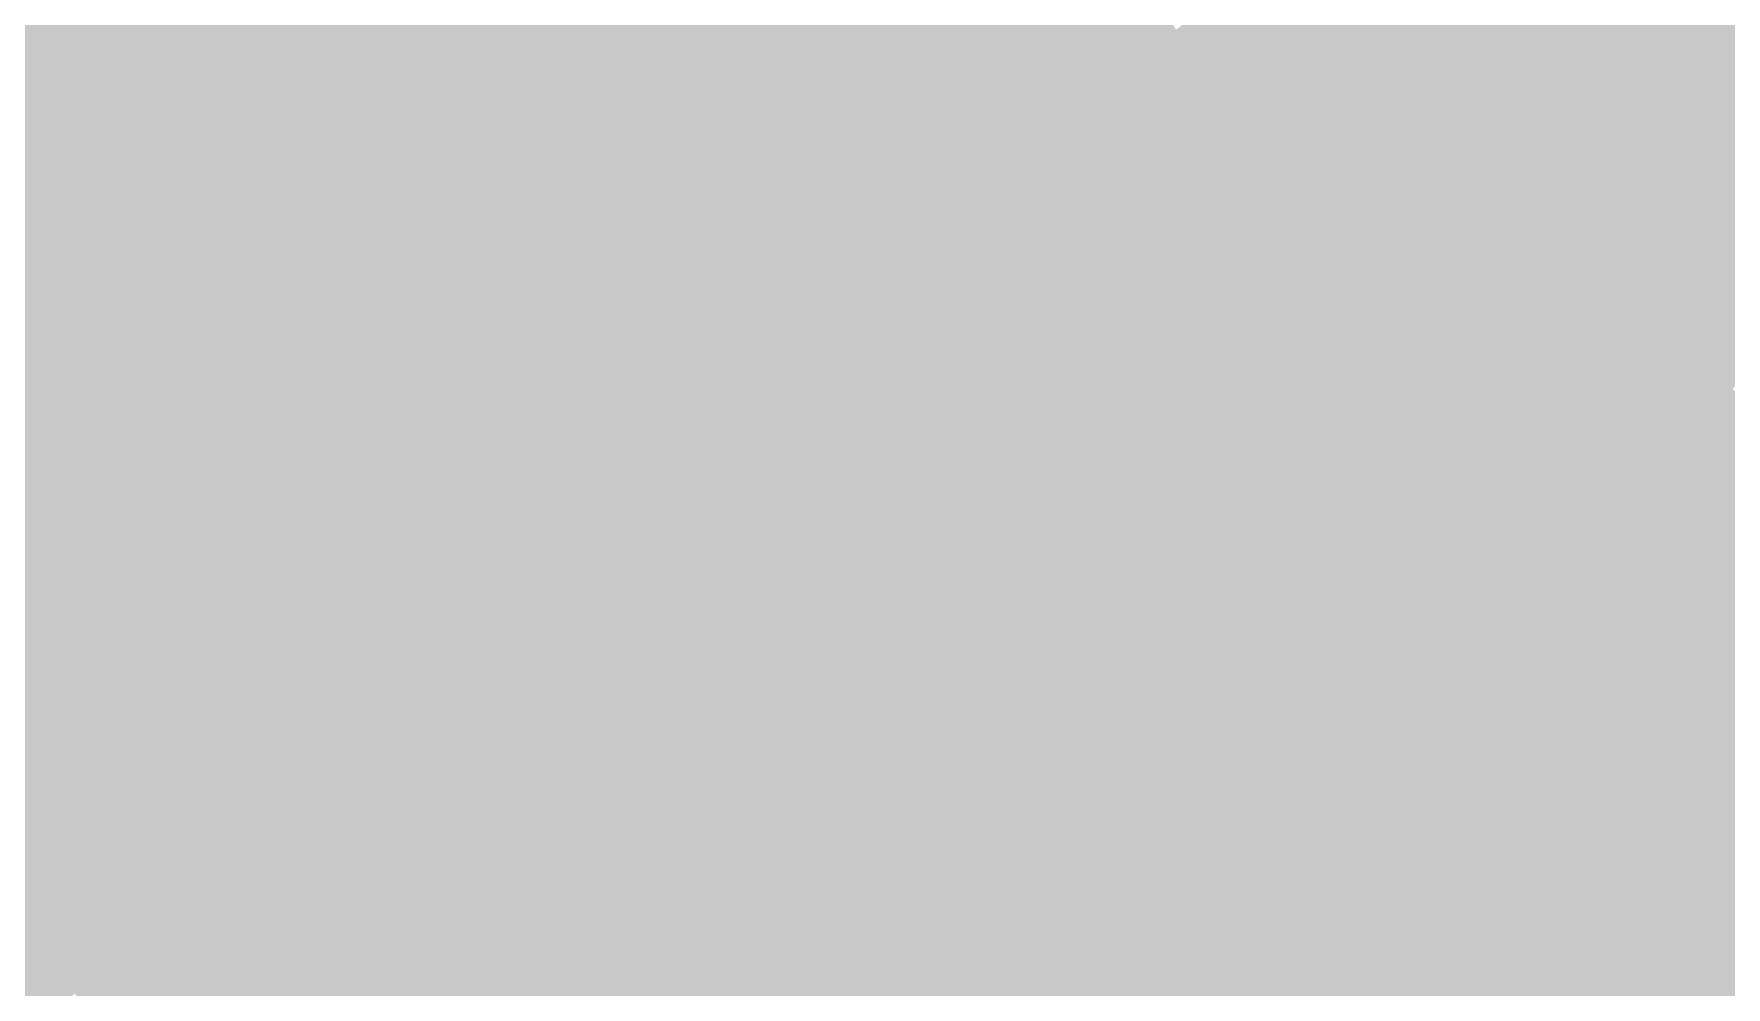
# Model space of a CAD drawing. Header units: inches. Extents: x -266 to 784, y -170 to 213.
# Drawn here: x -44.62 to -24.92, y -34.38 to -23.28 of the extents above; entities that cross this region are included whole.
import ezdxf

# ---------------------------------------------------------------- set-up
doc = ezdxf.new("R2010")
doc.units = ezdxf.units.IN
doc.header["$MEASUREMENT"] = 0

msp = doc.modelspace()

# ---------------------------------------------------------------- linework, layer by layer
at = {"color": 158, "true_color": 0x002c51}
msp.add_solid([(-43.214142, -23.09844), (-44.096063, -23.569837), (-43.767991, -22.030955), (-44.661215, -22.480566)], dxfattribs=at)
at = {"color": 168, "true_color": 0x00152f}
msp.add_solid([(-34.090254, -22.77838), (-34.921724, -23.33395), (-34.638996, -21.934902), (-35.48385, -22.4699)], dxfattribs=at)
at = {"color": 168, "true_color": 0x000b1e}
for points in [[(-29.168818, -22.763569), (-29.957164, -23.3788), (-29.718679, -22.040874), (-30.521886, -22.636574)], [(-28.601387, -23.472552), (-29.374397, -24.106945), (-29.168818, -22.763569), (-29.957164, -23.3788)]]:
    msp.add_solid(points, dxfattribs=at)
at = {"color": 158, "true_color": 0x002649}
msp.add_solid([(-40.894089, -23.166215), (-41.764176, -23.659113), (-41.450299, -22.155647), (-42.332221, -22.627043)], dxfattribs=at)
at = {"color": 158, "true_color": 0x002040}
msp.add_solid([(-38.597787, -23.134623), (-39.455516, -23.648726), (-39.153915, -22.180419), (-40.024002, -22.673317)], dxfattribs=at)
at = {"color": 168, "true_color": 0x001a37}
msp.add_solid([(-36.328703, -23.004898), (-37.173557, -23.539895), (-36.88233, -22.106418), (-37.740059, -22.620521)], dxfattribs=at)
at = {"color": 168, "true_color": 0x00122b}
msp.add_solid([(-32.703393, -23.032328), (-33.520977, -23.608136), (-33.258784, -22.222809), (-34.090254, -22.77838)], dxfattribs=at)
at = {"color": 178, "true_color": 0x00091a}
for points in [[(-27.828376, -22.838158), (-28.601387, -23.472552), (-28.380471, -22.148337), (-29.168818, -22.763569)], [(-27.259518, -23.514222), (-28.016727, -24.167395), (-27.828376, -22.838158), (-28.601387, -23.472552)]]:
    msp.add_solid(points, dxfattribs=at)
at = {"color": 178, "true_color": 0x000715}
for points in [[(-26.50231, -22.86105), (-27.259518, -23.514222), (-27.055366, -22.203765), (-27.828376, -22.838158)], [(-25.933289, -23.504563), (-26.674241, -24.176122), (-26.50231, -22.86105), (-27.259518, -23.514222)]]:
    msp.add_solid(points, dxfattribs=at)
at = {"color": 178, "true_color": 0x000511}
for points in [[(-25.192338, -22.833004), (-25.933289, -23.504563), (-25.745101, -22.207877), (-26.50231, -22.86105)], [(-24.624401, -23.444379), (-25.348648, -24.133919), (-25.192338, -22.833004), (-25.933289, -23.504563)]]:
    msp.add_solid(points, dxfattribs=at)
at = {"color": 178, "true_color": 0x00040d}
msp.add_solid([(-23.900154, -22.754838), (-24.624401, -23.444379), (-24.451387, -22.161446), (-25.192338, -22.833004)], dxfattribs=at)
at = {"color": 168, "true_color": 0x000f26}
for points in [[(-31.325094, -23.232273), (-32.128301, -23.827972), (-31.885808, -22.456519), (-32.703393, -23.032328)], [(-30.745511, -23.994032), (-31.533857, -24.609264), (-31.325094, -23.232273), (-32.128301, -23.827972)]]:
    msp.add_solid(points, dxfattribs=at)
at = {"color": 158, "true_color": 0x002e55}
msp.add_solid([(-44.096063, -23.569837), (-44.977984, -24.041234), (-44.661215, -22.480566), (-45.554439, -22.930178)], dxfattribs=at)
at = {"color": 158, "true_color": 0x00284d}
msp.add_solid([(-41.764176, -23.659113), (-42.634263, -24.152011), (-42.332221, -22.627043), (-43.214142, -23.09844)], dxfattribs=at)
at = {"color": 168, "true_color": 0x001c3c}
msp.add_solid([(-37.173557, -23.539895), (-38.01841, -24.074893), (-37.740059, -22.620521), (-38.597787, -23.134623)], dxfattribs=at)
at = {"color": 168, "true_color": 0x001733}
msp.add_solid([(-34.921724, -23.33395), (-35.753193, -23.88952), (-35.48385, -22.4699), (-36.328703, -23.004898)], dxfattribs=at)
at = {"color": 168, "true_color": 0x000d22}
msp.add_solid([(-29.957164, -23.3788), (-30.745511, -23.994032), (-30.521886, -22.636574), (-31.325094, -23.232273)], dxfattribs=at)
at = {"color": 158, "true_color": 0x002244}
msp.add_solid([(-39.455516, -23.648726), (-40.313245, -24.162829), (-40.024002, -22.673317), (-40.894089, -23.166215)], dxfattribs=at)
at = {"color": 168, "true_color": 0x00142f}
msp.add_solid([(-33.520977, -23.608136), (-34.338562, -24.183944), (-34.090254, -22.77838), (-34.921724, -23.33395)], dxfattribs=at)
at = {"color": 168, "true_color": 0x001937}
msp.add_solid([(-35.753193, -23.88952), (-36.584663, -24.44509), (-36.328703, -23.004898), (-37.173557, -23.539895)], dxfattribs=at)
at = {"color": 168, "true_color": 0x00112b}
msp.add_solid([(-32.128301, -23.827972), (-32.931509, -24.423671), (-32.703393, -23.032328), (-33.520977, -23.608136)], dxfattribs=at)
at = {"color": 158, "true_color": 0x002a51}
msp.add_solid([(-42.634263, -24.152011), (-43.50435, -24.64491), (-43.214142, -23.09844), (-44.096063, -23.569837)], dxfattribs=at)
at = {"color": 158, "true_color": 0x002449}
msp.add_solid([(-40.313245, -24.162829), (-41.170973, -24.676932), (-40.894089, -23.166215), (-41.764176, -23.659113)], dxfattribs=at)
at = {"color": 158, "true_color": 0x001e40}
msp.add_solid([(-38.01841, -24.074893), (-38.863264, -24.609891), (-38.597787, -23.134623), (-39.455516, -23.648726)], dxfattribs=at)
at = {"color": 168, "true_color": 0x001633}
msp.add_solid([(-34.338562, -24.183944), (-35.156147, -24.759752), (-34.921724, -23.33395), (-35.753193, -23.88952)], dxfattribs=at)
at = {"color": 168, "true_color": 0x000c22}
msp.add_solid([(-29.374397, -24.106945), (-30.147408, -24.741338), (-29.957164, -23.3788), (-30.745511, -23.994032)], dxfattribs=at)
at = {"color": 178, "true_color": 0x000411}
msp.add_solid([(-24.041631, -24.041631), (-24.748737, -24.748737), (-24.624401, -23.444379), (-25.348648, -24.133919)], dxfattribs=at)
at = {"color": 158, "true_color": 0x002c55}
msp.add_solid([(-43.50435, -24.64491), (-44.374437, -25.137808), (-44.096063, -23.569837), (-44.977984, -24.041234)], dxfattribs=at)
at = {"color": 168, "true_color": 0x001b3c}
msp.add_solid([(-36.584663, -24.44509), (-37.416133, -25.00066), (-37.173557, -23.539895), (-38.01841, -24.074893)], dxfattribs=at)
at = {"color": 168, "true_color": 0x00132f}
msp.add_solid([(-32.931509, -24.423671), (-33.734716, -25.019371), (-33.520977, -23.608136), (-34.338562, -24.183944)], dxfattribs=at)
at = {"color": 168, "true_color": 0x000a1e}
msp.add_solid([(-28.016727, -24.167395), (-28.773936, -24.820568), (-28.601387, -23.472552), (-29.374397, -24.106945)], dxfattribs=at)
at = {"color": 178, "true_color": 0x00081a}
msp.add_solid([(-26.674241, -24.176122), (-27.415192, -24.847681), (-27.259518, -23.514222), (-28.016727, -24.167395)], dxfattribs=at)
at = {"color": 178, "true_color": 0x000615}
for points in [[(-25.348648, -24.133919), (-26.072895, -24.82346), (-25.933289, -23.504563), (-26.674241, -24.176122)], [(-24.748737, -24.748737), (-25.455844, -25.455844), (-25.348648, -24.133919), (-26.072895, -24.82346)]]:
    msp.add_solid(points, dxfattribs=at)
at = {"color": 158, "true_color": 0x00264d}
msp.add_solid([(-41.170973, -24.676932), (-42.028702, -25.191034), (-41.764176, -23.659113), (-42.634263, -24.152011)], dxfattribs=at)
at = {"color": 158, "true_color": 0x002044}
msp.add_solid([(-38.863264, -24.609891), (-39.708118, -25.144888), (-39.455516, -23.648726), (-40.313245, -24.162829)], dxfattribs=at)
at = {"color": 168, "true_color": 0x00102b}
msp.add_solid([(-31.533857, -24.609264), (-32.322204, -25.224495), (-32.128301, -23.827972), (-32.931509, -24.423671)], dxfattribs=at)
at = {"color": 168, "true_color": 0x001837}
msp.add_solid([(-35.156147, -24.759752), (-35.973732, -25.33556), (-35.753193, -23.88952), (-36.584663, -24.44509)], dxfattribs=at)
at = {"color": 168, "true_color": 0x000e26}
msp.add_solid([(-30.147408, -24.741338), (-30.920418, -25.375731), (-30.745511, -23.994032), (-31.533857, -24.609264)], dxfattribs=at)
at = {"color": 158, "true_color": 0x002f5a}
msp.add_solid([(-44.374437, -25.137808), (-45.244524, -25.630706), (-44.977984, -24.041234), (-45.859906, -24.51263)], dxfattribs=at)
at = {"color": 158, "true_color": 0x002851}
msp.add_solid([(-42.028702, -25.191034), (-42.886431, -25.705137), (-42.634263, -24.152011), (-43.50435, -24.64491)], dxfattribs=at)
at = {"color": 158, "true_color": 0x002249}
msp.add_solid([(-39.708118, -25.144888), (-40.552971, -25.679886), (-40.313245, -24.162829), (-41.170973, -24.676932)], dxfattribs=at)
at = {"color": 158, "true_color": 0x001d40}
msp.add_solid([(-37.416133, -25.00066), (-38.247602, -25.556231), (-38.01841, -24.074893), (-38.863264, -24.609891)], dxfattribs=at)
at = {"color": 168, "true_color": 0x001533}
msp.add_solid([(-33.734716, -25.019371), (-34.537924, -25.61507), (-34.338562, -24.183944), (-35.156147, -24.759752)], dxfattribs=at)
at = {"color": 168, "true_color": 0x000b22}
for points in [[(-28.773936, -24.820568), (-29.531145, -25.473741), (-29.374397, -24.106945), (-30.147408, -24.741338)], [(-28.156143, -25.51924), (-28.897094, -26.190799), (-28.773936, -24.820568), (-29.531145, -25.473741)]]:
    msp.add_solid(points, dxfattribs=at)
at = {"color": 178, "true_color": 0x00091e}
for points in [[(-27.415192, -24.847681), (-28.156143, -25.51924), (-28.016727, -24.167395), (-28.773936, -24.820568)], [(-26.797142, -25.513), (-27.521389, -26.202541), (-27.415192, -24.847681), (-28.156143, -25.51924)]]:
    msp.add_solid(points, dxfattribs=at)
at = {"color": 178, "true_color": 0x00071a}
for points in [[(-26.072895, -24.82346), (-26.797142, -25.513), (-26.674241, -24.176122), (-27.415192, -24.847681)], [(-25.455844, -25.455844), (-26.162951, -26.162951), (-26.072895, -24.82346), (-26.797142, -25.513)]]:
    msp.add_solid(points, dxfattribs=at)
at = {"color": 168, "true_color": 0x00122f}
msp.add_solid([(-32.322204, -25.224495), (-33.11055, -25.839727), (-32.931509, -24.423671), (-33.734716, -25.019371)], dxfattribs=at)
at = {"color": 158, "true_color": 0x001f44}
msp.add_solid([(-38.247602, -25.556231), (-39.079072, -26.111801), (-38.863264, -24.609891), (-39.708118, -25.144888)], dxfattribs=at)
at = {"color": 168, "true_color": 0x00193c}
msp.add_solid([(-35.973732, -25.33556), (-36.791317, -25.911369), (-36.584663, -24.44509), (-37.416133, -25.00066)], dxfattribs=at)
at = {"color": 168, "true_color": 0x000f2b}
msp.add_solid([(-30.920418, -25.375731), (-31.693429, -26.010125), (-31.533857, -24.609264), (-32.322204, -25.224495)], dxfattribs=at)
at = {"color": 158, "true_color": 0x002a55}
msp.add_solid([(-42.886431, -25.705137), (-43.744159, -26.21924), (-43.50435, -24.64491), (-44.374437, -25.137808)], dxfattribs=at)
at = {"color": 158, "true_color": 0x00244d}
msp.add_solid([(-40.552971, -25.679886), (-41.397825, -26.214883), (-41.170973, -24.676932), (-42.028702, -25.191034)], dxfattribs=at)
at = {"color": 168, "true_color": 0x001637}
msp.add_solid([(-34.537924, -25.61507), (-35.341131, -26.210769), (-35.156147, -24.759752), (-35.973732, -25.33556)], dxfattribs=at)
at = {"color": 168, "true_color": 0x000d26}
msp.add_solid([(-29.531145, -25.473741), (-30.288354, -26.126914), (-30.147408, -24.741338), (-30.920418, -25.375731)], dxfattribs=at)
at = {"color": 178, "true_color": 0x000515}
msp.add_solid([(-24.133919, -25.348648), (-24.82346, -26.072895), (-24.748737, -24.748737), (-25.455844, -25.455844)], dxfattribs=at)
at = {"color": 168, "true_color": 0x001b40}
msp.add_solid([(-36.791317, -25.911369), (-37.608901, -26.487177), (-37.416133, -25.00066), (-38.247602, -25.556231)], dxfattribs=at)
at = {"color": 168, "true_color": 0x001333}
msp.add_solid([(-33.11055, -25.839727), (-33.898896, -26.454958), (-33.734716, -25.019371), (-34.537924, -25.61507)], dxfattribs=at)
at = {"color": 158, "true_color": 0x002c5a}
msp.add_solid([(-43.744159, -26.21924), (-44.601888, -26.733343), (-44.374437, -25.137808), (-45.244524, -25.630706)], dxfattribs=at)
at = {"color": 158, "true_color": 0x002651}
msp.add_solid([(-41.397825, -26.214883), (-42.242678, -26.749881), (-42.028702, -25.191034), (-42.886431, -25.705137)], dxfattribs=at)
at = {"color": 158, "true_color": 0x002149}
msp.add_solid([(-39.079072, -26.111801), (-39.910541, -26.667371), (-39.708118, -25.144888), (-40.552971, -25.679886)], dxfattribs=at)
at = {"color": 168, "true_color": 0x00183c}
msp.add_solid([(-35.341131, -26.210769), (-36.144339, -26.806469), (-35.973732, -25.33556), (-36.791317, -25.911369)], dxfattribs=at)
at = {"color": 168, "true_color": 0x00112f}
msp.add_solid([(-31.693429, -26.010125), (-32.466439, -26.644518), (-32.322204, -25.224495), (-33.11055, -25.839727)], dxfattribs=at)
at = {"color": 168, "true_color": 0x000e2b}
msp.add_solid([(-30.288354, -26.126914), (-31.045563, -26.780087), (-30.920418, -25.375731), (-31.693429, -26.010125)], dxfattribs=at)
at = {"color": 158, "true_color": 0x001d44}
msp.add_solid([(-37.608901, -26.487177), (-38.426486, -27.062985), (-38.247602, -25.556231), (-39.079072, -26.111801)], dxfattribs=at)
at = {"color": 168, "true_color": 0x000c26}
msp.add_solid([(-28.897094, -26.190799), (-29.638045, -26.862358), (-29.531145, -25.473741), (-30.288354, -26.126914)], dxfattribs=at)
at = {"color": 168, "true_color": 0x000a22}
msp.add_solid([(-27.521389, -26.202541), (-28.245636, -26.892081), (-28.156143, -25.51924), (-28.897094, -26.190799)], dxfattribs=at)
at = {"color": 178, "true_color": 0x00081e}
msp.add_solid([(-26.162951, -26.162951), (-26.870058, -26.870058), (-26.797142, -25.513), (-27.521389, -26.202541)], dxfattribs=at)
at = {"color": 178, "true_color": 0x00061a}
for points in [[(-24.82346, -26.072895), (-25.513, -26.797142), (-25.455844, -25.455844), (-26.162951, -26.162951)], [(-24.176122, -26.674241), (-24.847681, -27.415192), (-24.82346, -26.072895), (-25.513, -26.797142)]]:
    msp.add_solid(points, dxfattribs=at)
at = {"color": 158, "true_color": 0x002f5e}
msp.add_solid([(-44.601888, -26.733343), (-45.459616, -27.247445), (-45.244524, -25.630706), (-46.114611, -26.123604)], dxfattribs=at)
at = {"color": 158, "true_color": 0x002855}
msp.add_solid([(-42.242678, -26.749881), (-43.087532, -27.284879), (-42.886431, -25.705137), (-43.744159, -26.21924)], dxfattribs=at)
at = {"color": 158, "true_color": 0x00234d}
msp.add_solid([(-39.910541, -26.667371), (-40.742011, -27.222941), (-40.552971, -25.679886), (-41.397825, -26.214883)], dxfattribs=at)
at = {"color": 168, "true_color": 0x001537}
msp.add_solid([(-33.898896, -26.454958), (-34.687243, -27.07019), (-34.537924, -25.61507), (-35.341131, -26.210769)], dxfattribs=at)
at = {"color": 168, "true_color": 0x001a40}
msp.add_solid([(-36.144339, -26.806469), (-36.947546, -27.402168), (-36.791317, -25.911369), (-37.608901, -26.487177)], dxfattribs=at)
at = {"color": 168, "true_color": 0x001233}
msp.add_solid([(-32.466439, -26.644518), (-33.239449, -27.278911), (-33.11055, -25.839727), (-33.898896, -26.454958)], dxfattribs=at)
at = {"color": 158, "true_color": 0x001f49}
msp.add_solid([(-38.426486, -27.062985), (-39.244071, -27.638793), (-39.079072, -26.111801), (-39.910541, -26.667371)], dxfattribs=at)
at = {"color": 168, "true_color": 0x00102f}
msp.add_solid([(-31.045563, -26.780087), (-31.802772, -27.433259), (-31.693429, -26.010125), (-32.466439, -26.644518)], dxfattribs=at)
at = {"color": 168, "true_color": 0x000d2b}
msp.add_solid([(-29.638045, -26.862358), (-30.378996, -27.533917), (-30.288354, -26.126914), (-31.045563, -26.780087)], dxfattribs=at)
at = {"color": 168, "true_color": 0x000b26}
msp.add_solid([(-28.245636, -26.892081), (-28.969883, -27.581622), (-28.897094, -26.190799), (-29.638045, -26.862358)], dxfattribs=at)
at = {"color": 178, "true_color": 0x000922}
msp.add_solid([(-26.870058, -26.870058), (-27.577164, -27.577164), (-27.521389, -26.202541), (-28.245636, -26.892081)], dxfattribs=at)
at = {"color": 178, "true_color": 0x00071e}
msp.add_solid([(-25.513, -26.797142), (-26.202541, -27.521389), (-26.162951, -26.162951), (-26.870058, -26.870058)], dxfattribs=at)
at = {"color": 158, "true_color": 0x002a5a}
msp.add_solid([(-43.087532, -27.284879), (-43.932385, -27.819876), (-43.744159, -26.21924), (-44.601888, -26.733343)], dxfattribs=at)
at = {"color": 158, "true_color": 0x002451}
msp.add_solid([(-40.742011, -27.222941), (-41.573481, -27.778512), (-41.397825, -26.214883), (-42.242678, -26.749881)], dxfattribs=at)
at = {"color": 168, "true_color": 0x00173c}
msp.add_solid([(-34.687243, -27.07019), (-35.475589, -27.685422), (-35.341131, -26.210769), (-36.144339, -26.806469)], dxfattribs=at)
at = {"color": 168, "true_color": 0x001b44}
msp.add_solid([(-36.947546, -27.402168), (-37.750754, -27.997867), (-37.608901, -26.487177), (-38.426486, -27.062985)], dxfattribs=at)
at = {"color": 168, "true_color": 0x001437}
msp.add_solid([(-33.239449, -27.278911), (-34.01246, -27.913304), (-33.898896, -26.454958), (-34.687243, -27.07019)], dxfattribs=at)
at = {"color": 158, "true_color": 0x002c5e}
msp.add_solid([(-43.932385, -27.819876), (-44.777239, -28.354874), (-44.601888, -26.733343), (-45.459616, -27.247445)], dxfattribs=at)
at = {"color": 158, "true_color": 0x002655}
msp.add_solid([(-41.573481, -27.778512), (-42.40495, -28.334082), (-42.242678, -26.749881), (-43.087532, -27.284879)], dxfattribs=at)
at = {"color": 158, "true_color": 0x00214d}
msp.add_solid([(-39.244071, -27.638793), (-40.061656, -28.214601), (-39.910541, -26.667371), (-40.742011, -27.222941)], dxfattribs=at)
at = {"color": 168, "true_color": 0x001133}
msp.add_solid([(-31.802772, -27.433259), (-32.55998, -28.086432), (-32.466439, -26.644518), (-33.239449, -27.278911)], dxfattribs=at)
at = {"color": 168, "true_color": 0x000e2f}
msp.add_solid([(-30.378996, -27.533917), (-31.119947, -28.205476), (-31.045563, -26.780087), (-31.802772, -27.433259)], dxfattribs=at)
at = {"color": 168, "true_color": 0x001840}
msp.add_solid([(-35.475589, -27.685422), (-36.263936, -28.300653), (-36.144339, -26.806469), (-36.947546, -27.402168)], dxfattribs=at)
at = {"color": 168, "true_color": 0x000c2b}
msp.add_solid([(-28.969883, -27.581622), (-29.69413, -28.271162), (-29.638045, -26.862358), (-30.378996, -27.533917)], dxfattribs=at)
at = {"color": 168, "true_color": 0x000a26}
msp.add_solid([(-27.577164, -27.577164), (-28.284271, -28.284271), (-28.245636, -26.892081), (-28.969883, -27.581622)], dxfattribs=at)
at = {"color": 178, "true_color": 0x000822}
msp.add_solid([(-26.202541, -27.521389), (-26.892081, -28.245636), (-26.870058, -26.870058), (-27.577164, -27.577164)], dxfattribs=at)
at = {"color": 178, "true_color": 0x00061e}
for points in [[(-24.847681, -27.415192), (-25.51924, -28.156143), (-25.513, -26.797142), (-26.202541, -27.521389)], [(-24.167395, -28.016727), (-24.820568, -28.773936), (-24.847681, -27.415192), (-25.51924, -28.156143)]]:
    msp.add_solid(points, dxfattribs=at)
at = {"color": 158, "true_color": 0x001d49}
msp.add_solid([(-37.750754, -27.997867), (-38.553962, -28.593567), (-38.426486, -27.062985), (-39.244071, -27.638793)], dxfattribs=at)
at = {"color": 168, "true_color": 0x00153c}
msp.add_solid([(-34.01246, -27.913304), (-34.78547, -28.547698), (-34.687243, -27.07019), (-35.475589, -27.685422)], dxfattribs=at)
at = {"color": 158, "true_color": 0x00285a}
msp.add_solid([(-42.40495, -28.334082), (-43.23642, -28.889652), (-43.087532, -27.284879), (-43.932385, -27.819876)], dxfattribs=at)
at = {"color": 158, "true_color": 0x002351}
msp.add_solid([(-40.061656, -28.214601), (-40.879241, -28.79041), (-40.742011, -27.222941), (-41.573481, -27.778512)], dxfattribs=at)
at = {"color": 168, "true_color": 0x001237}
msp.add_solid([(-32.55998, -28.086432), (-33.317189, -28.739605), (-33.239449, -27.278911), (-34.01246, -27.913304)], dxfattribs=at)
at = {"color": 168, "true_color": 0x001a44}
msp.add_solid([(-36.263936, -28.300653), (-37.052282, -28.915885), (-36.947546, -27.402168), (-37.750754, -27.997867)], dxfattribs=at)
at = {"color": 168, "true_color": 0x001033}
msp.add_solid([(-31.119947, -28.205476), (-31.860898, -28.877035), (-31.802772, -27.433259), (-32.55998, -28.086432)], dxfattribs=at)
at = {"color": 168, "true_color": 0x000d2f}
msp.add_solid([(-29.69413, -28.271162), (-30.418377, -28.960703), (-30.378996, -27.533917), (-31.119947, -28.205476)], dxfattribs=at)
at = {"color": 168, "true_color": 0x000b2b}
msp.add_solid([(-28.284271, -28.284271), (-28.991378, -28.991378), (-28.969883, -27.581622), (-29.69413, -28.271162)], dxfattribs=at)
at = {"color": 178, "true_color": 0x000926}
msp.add_solid([(-26.892081, -28.245636), (-27.581622, -28.969883), (-27.577164, -27.577164), (-28.284271, -28.284271)], dxfattribs=at)
at = {"color": 178, "true_color": 0x000722}
for points in [[(-25.51924, -28.156143), (-26.190799, -28.897094), (-26.202541, -27.521389), (-26.892081, -28.245636)], [(-24.820568, -28.773936), (-25.473741, -29.531145), (-25.51924, -28.156143), (-26.190799, -28.897094)]]:
    msp.add_solid(points, dxfattribs=at)
at = {"color": 158, "true_color": 0x002455}
msp.add_solid([(-40.879241, -28.79041), (-41.696825, -29.366218), (-41.573481, -27.778512), (-42.40495, -28.334082)], dxfattribs=at)
at = {"color": 158, "true_color": 0x001f4d}
msp.add_solid([(-38.553962, -28.593567), (-39.357169, -29.189266), (-39.244071, -27.638793), (-40.061656, -28.214601)], dxfattribs=at)
at = {"color": 168, "true_color": 0x001740}
msp.add_solid([(-34.78547, -28.547698), (-35.558481, -29.182091), (-35.475589, -27.685422), (-36.263936, -28.300653)], dxfattribs=at)
at = {"color": 158, "true_color": 0x002a5e}
msp.add_solid([(-43.23642, -28.889652), (-44.067889, -29.445222), (-43.932385, -27.819876), (-44.777239, -28.354874)], dxfattribs=at)
at = {"color": 168, "true_color": 0x00143c}
msp.add_solid([(-33.317189, -28.739605), (-34.074398, -29.392778), (-34.01246, -27.913304), (-34.78547, -28.547698)], dxfattribs=at)
at = {"color": 168, "true_color": 0x001b49}
msp.add_solid([(-37.052282, -28.915885), (-37.840629, -29.531116), (-37.750754, -27.997867), (-38.553962, -28.593567)], dxfattribs=at)
at = {"color": 168, "true_color": 0x001137}
msp.add_solid([(-31.860898, -28.877035), (-32.60185, -29.548594), (-32.55998, -28.086432), (-33.317189, -28.739605)], dxfattribs=at)
at = {"color": 158, "true_color": 0x002c62}
msp.add_solid([(-44.067889, -29.445222), (-44.899359, -30.000793), (-44.777239, -28.354874), (-45.622093, -28.889871)], dxfattribs=at)
at = {"color": 158, "true_color": 0x00265a}
msp.add_solid([(-41.696825, -29.366218), (-42.51441, -29.942026), (-42.40495, -28.334082), (-43.23642, -28.889652)], dxfattribs=at)
at = {"color": 158, "true_color": 0x002151}
msp.add_solid([(-39.357169, -29.189266), (-40.160377, -29.784965), (-40.061656, -28.214601), (-40.879241, -28.79041)], dxfattribs=at)
at = {"color": 168, "true_color": 0x001844}
msp.add_solid([(-35.558481, -29.182091), (-36.331491, -29.816484), (-36.263936, -28.300653), (-37.052282, -28.915885)], dxfattribs=at)
at = {"color": 168, "true_color": 0x000f33}
msp.add_solid([(-30.418377, -28.960703), (-31.142625, -29.650243), (-31.119947, -28.205476), (-31.860898, -28.877035)], dxfattribs=at)
at = {"color": 168, "true_color": 0x000c2f}
msp.add_solid([(-28.991378, -28.991378), (-29.698485, -29.698485), (-29.69413, -28.271162), (-30.418377, -28.960703)], dxfattribs=at)
at = {"color": 168, "true_color": 0x000a2b}
msp.add_solid([(-27.581622, -28.969883), (-28.271162, -29.69413), (-28.284271, -28.284271), (-28.991378, -28.991378)], dxfattribs=at)
at = {"color": 178, "true_color": 0x000826}
msp.add_solid([(-26.190799, -28.897094), (-26.862358, -29.638045), (-26.892081, -28.245636), (-27.581622, -28.969883)], dxfattribs=at)
at = {"color": 168, "true_color": 0x001540}
msp.add_solid([(-34.074398, -29.392778), (-34.831607, -30.045951), (-34.78547, -28.547698), (-35.558481, -29.182091)], dxfattribs=at)
at = {"color": 158, "true_color": 0x001d4d}
msp.add_solid([(-37.840629, -29.531116), (-38.628975, -30.146348), (-38.553962, -28.593567), (-39.357169, -29.189266)], dxfattribs=at)
at = {"color": 168, "true_color": 0x00123c}
msp.add_solid([(-32.60185, -29.548594), (-33.342801, -30.220153), (-33.317189, -28.739605), (-34.074398, -29.392778)], dxfattribs=at)
at = {"color": 158, "true_color": 0x00285e}
msp.add_solid([(-42.51441, -29.942026), (-43.331995, -30.517834), (-43.23642, -28.889652), (-44.067889, -29.445222)], dxfattribs=at)
at = {"color": 158, "true_color": 0x002255}
msp.add_solid([(-40.160377, -29.784965), (-40.963584, -30.380665), (-40.879241, -28.79041), (-41.696825, -29.366218)], dxfattribs=at)
at = {"color": 168, "true_color": 0x001a49}
msp.add_solid([(-36.331491, -29.816484), (-37.104502, -30.450878), (-37.052282, -28.915885), (-37.840629, -29.531116)], dxfattribs=at)
at = {"color": 168, "true_color": 0x001037}
msp.add_solid([(-31.142625, -29.650243), (-31.866872, -30.339784), (-31.860898, -28.877035), (-32.60185, -29.548594)], dxfattribs=at)
at = {"color": 168, "true_color": 0x000d33}
msp.add_solid([(-29.698485, -29.698485), (-30.405592, -30.405592), (-30.418377, -28.960703), (-31.142625, -29.650243)], dxfattribs=at)
at = {"color": 178, "true_color": 0x000726}
msp.add_solid([(-25.473741, -29.531145), (-26.126914, -30.288354), (-26.190799, -28.897094), (-26.862358, -29.638045)], dxfattribs=at)
at = {"color": 178, "true_color": 0x000622}
msp.add_solid([(-24.106945, -29.374397), (-24.741338, -30.147408), (-24.820568, -28.773936), (-25.473741, -29.531145)], dxfattribs=at)
at = {"color": 168, "true_color": 0x000b2f}
msp.add_solid([(-28.271162, -29.69413), (-28.960703, -30.418377), (-28.991378, -28.991378), (-29.698485, -29.698485)], dxfattribs=at)
at = {"color": 178, "true_color": 0x00092b}
msp.add_solid([(-26.862358, -29.638045), (-27.533917, -30.378996), (-27.581622, -28.969883), (-28.271162, -29.69413)], dxfattribs=at)
at = {"color": 158, "true_color": 0x001f51}
msp.add_solid([(-38.628975, -30.146348), (-39.417321, -30.76158), (-39.357169, -29.189266), (-40.160377, -29.784965)], dxfattribs=at)
at = {"color": 168, "true_color": 0x001744}
msp.add_solid([(-34.831607, -30.045951), (-35.588816, -30.699124), (-35.558481, -29.182091), (-36.331491, -29.816484)], dxfattribs=at)
at = {"color": 158, "true_color": 0x002a62}
msp.add_solid([(-43.331995, -30.517834), (-44.14958, -31.093642), (-44.067889, -29.445222), (-44.899359, -30.000793)], dxfattribs=at)
at = {"color": 158, "true_color": 0x00245a}
msp.add_solid([(-40.963584, -30.380665), (-41.766792, -30.976364), (-41.696825, -29.366218), (-42.51441, -29.942026)], dxfattribs=at)
at = {"color": 168, "true_color": 0x001b4d}
msp.add_solid([(-37.104502, -30.450878), (-37.877512, -31.085271), (-37.840629, -29.531116), (-38.628975, -30.146348)], dxfattribs=at)
at = {"color": 168, "true_color": 0x001440}
msp.add_solid([(-33.342801, -30.220153), (-34.083752, -30.891712), (-34.074398, -29.392778), (-34.831607, -30.045951)], dxfattribs=at)
at = {"color": 168, "true_color": 0x00113c}
msp.add_solid([(-31.866872, -30.339784), (-32.591119, -31.029325), (-32.60185, -29.548594), (-33.342801, -30.220153)], dxfattribs=at)
at = {"color": 178, "true_color": 0x000626}
for points in [[(-24.741338, -30.147408), (-25.375731, -30.920418), (-25.473741, -29.531145), (-26.126914, -30.288354)], [(-23.994032, -30.745511), (-24.609264, -31.533857), (-24.741338, -30.147408), (-25.375731, -30.920418)]]:
    msp.add_solid(points, dxfattribs=at)
at = {"color": 168, "true_color": 0x000f37}
msp.add_solid([(-30.405592, -30.405592), (-31.112698, -31.112698), (-31.142625, -29.650243), (-31.866872, -30.339784)], dxfattribs=at)
at = {"color": 168, "true_color": 0x000c33}
msp.add_solid([(-28.960703, -30.418377), (-29.650243, -31.142625), (-29.698485, -29.698485), (-30.405592, -30.405592)], dxfattribs=at)
at = {"color": 168, "true_color": 0x000a2f}
msp.add_solid([(-27.533917, -30.378996), (-28.205476, -31.119947), (-28.271162, -29.69413), (-28.960703, -30.418377)], dxfattribs=at)
at = {"color": 178, "true_color": 0x00082b}
msp.add_solid([(-26.126914, -30.288354), (-26.780087, -31.045563), (-26.862358, -29.638045), (-27.533917, -30.378996)], dxfattribs=at)
at = {"color": 158, "true_color": 0x00265e}
msp.add_solid([(-41.766792, -30.976364), (-42.569999, -31.572063), (-42.51441, -29.942026), (-43.331995, -30.517834)], dxfattribs=at)
at = {"color": 158, "true_color": 0x002055}
msp.add_solid([(-39.417321, -30.76158), (-40.205668, -31.376811), (-40.160377, -29.784965), (-40.963584, -30.380665)], dxfattribs=at)
at = {"color": 168, "true_color": 0x001849}
msp.add_solid([(-35.588816, -30.699124), (-36.346025, -31.352296), (-36.331491, -29.816484), (-37.104502, -30.450878)], dxfattribs=at)
at = {"color": 158, "true_color": 0x002c66}
msp.add_solid([(-44.14958, -31.093642), (-44.967165, -31.669451), (-44.899359, -30.000793), (-45.730829, -30.556363)], dxfattribs=at)
at = {"color": 168, "true_color": 0x001544}
msp.add_solid([(-34.083752, -30.891712), (-34.824703, -31.563271), (-34.831607, -30.045951), (-35.588816, -30.699124)], dxfattribs=at)
at = {"color": 158, "true_color": 0x001d51}
msp.add_solid([(-37.877512, -31.085271), (-38.650523, -31.719664), (-38.628975, -30.146348), (-39.417321, -30.76158)], dxfattribs=at)
at = {"color": 168, "true_color": 0x001240}
msp.add_solid([(-32.591119, -31.029325), (-33.315366, -31.718865), (-33.342801, -30.220153), (-34.083752, -30.891712)], dxfattribs=at)
at = {"color": 168, "true_color": 0x00103c}
msp.add_solid([(-31.112698, -31.112698), (-31.819805, -31.819805), (-31.866872, -30.339784), (-32.591119, -31.029325)], dxfattribs=at)
at = {"color": 178, "true_color": 0x00072b}
msp.add_solid([(-25.375731, -30.920418), (-26.010125, -31.693429), (-26.126914, -30.288354), (-26.780087, -31.045563)], dxfattribs=at)
at = {"color": 158, "true_color": 0x002762}
msp.add_solid([(-42.569999, -31.572063), (-43.373207, -32.167762), (-43.331995, -30.517834), (-44.14958, -31.093642)], dxfattribs=at)
at = {"color": 158, "true_color": 0x00225a}
msp.add_solid([(-40.205668, -31.376811), (-40.994014, -31.992043), (-40.963584, -30.380665), (-41.766792, -30.976364)], dxfattribs=at)
at = {"color": 168, "true_color": 0x001a4d}
msp.add_solid([(-36.346025, -31.352296), (-37.103233, -32.005469), (-37.104502, -30.450878), (-37.877512, -31.085271)], dxfattribs=at)
at = {"color": 168, "true_color": 0x000d37}
msp.add_solid([(-29.650243, -31.142625), (-30.339784, -31.866872), (-30.405592, -30.405592), (-31.112698, -31.112698)], dxfattribs=at)
at = {"color": 168, "true_color": 0x000b33}
msp.add_solid([(-28.205476, -31.119947), (-28.877035, -31.860898), (-28.960703, -30.418377), (-29.650243, -31.142625)], dxfattribs=at)
at = {"color": 178, "true_color": 0x00092f}
msp.add_solid([(-26.780087, -31.045563), (-27.433259, -31.802772), (-27.533917, -30.378996), (-28.205476, -31.119947)], dxfattribs=at)
at = {"color": 168, "true_color": 0x001649}
msp.add_solid([(-34.824703, -31.563271), (-35.565654, -32.23483), (-35.588816, -30.699124), (-36.346025, -31.352296)], dxfattribs=at)
at = {"color": 158, "true_color": 0x001e55}
msp.add_solid([(-38.650523, -31.719664), (-39.423533, -32.354057), (-39.417321, -30.76158), (-40.205668, -31.376811)], dxfattribs=at)
at = {"color": 168, "true_color": 0x001344}
msp.add_solid([(-33.315366, -31.718865), (-34.039613, -32.408406), (-34.083752, -30.891712), (-34.824703, -31.563271)], dxfattribs=at)
at = {"color": 178, "true_color": 0x00062b}
msp.add_solid([(-24.609264, -31.533857), (-25.224495, -32.322204), (-25.375731, -30.920418), (-26.010125, -31.693429)], dxfattribs=at)
at = {"color": 158, "true_color": 0x002966}
msp.add_solid([(-43.373207, -32.167762), (-44.176414, -32.763462), (-44.14958, -31.093642), (-44.967165, -31.669451)], dxfattribs=at)
at = {"color": 158, "true_color": 0x00245e}
msp.add_solid([(-40.994014, -31.992043), (-41.782361, -32.607274), (-41.766792, -30.976364), (-42.569999, -31.572063)], dxfattribs=at)
at = {"color": 168, "true_color": 0x001b51}
msp.add_solid([(-37.103233, -32.005469), (-37.860442, -32.658642), (-37.877512, -31.085271), (-38.650523, -31.719664)], dxfattribs=at)
at = {"color": 168, "true_color": 0x001140}
msp.add_solid([(-31.819805, -31.819805), (-32.526912, -32.526912), (-32.591119, -31.029325), (-33.315366, -31.718865)], dxfattribs=at)
at = {"color": 168, "true_color": 0x000e3c}
msp.add_solid([(-30.339784, -31.866872), (-31.029325, -32.591119), (-31.112698, -31.112698), (-31.819805, -31.819805)], dxfattribs=at)
at = {"color": 168, "true_color": 0x000a33}
msp.add_solid([(-27.433259, -31.802772), (-28.086432, -32.55998), (-28.205476, -31.119947), (-28.877035, -31.860898)], dxfattribs=at)
at = {"color": 178, "true_color": 0x00082f}
msp.add_solid([(-26.010125, -31.693429), (-26.644518, -32.466439), (-26.780087, -31.045563), (-27.433259, -31.802772)], dxfattribs=at)
at = {"color": 168, "true_color": 0x000c37}
msp.add_solid([(-28.877035, -31.860898), (-29.548594, -32.60185), (-29.650243, -31.142625), (-30.339784, -31.866872)], dxfattribs=at)
at = {"color": 158, "true_color": 0x00205a}
msp.add_solid([(-39.423533, -32.354057), (-40.196544, -32.988451), (-40.205668, -31.376811), (-40.994014, -31.992043)], dxfattribs=at)
at = {"color": 168, "true_color": 0x00184d}
msp.add_solid([(-35.565654, -32.23483), (-36.306605, -32.906389), (-36.346025, -31.352296), (-37.103233, -32.005469)], dxfattribs=at)
at = {"color": 166, "true_color": 0x002b6b}
msp.add_solid([(-44.176414, -32.763462), (-44.979622, -33.359161), (-44.967165, -31.669451), (-45.78475, -32.245259)], dxfattribs=at)
at = {"color": 158, "true_color": 0x002562}
msp.add_solid([(-41.782361, -32.607274), (-42.570707, -33.222506), (-42.569999, -31.572063), (-43.373207, -32.167762)], dxfattribs=at)
at = {"color": 168, "true_color": 0x001c55}
msp.add_solid([(-37.860442, -32.658642), (-38.617651, -33.311815), (-38.650523, -31.719664), (-39.423533, -32.354057)], dxfattribs=at)
at = {"color": 168, "true_color": 0x001549}
msp.add_solid([(-34.039613, -32.408406), (-34.76386, -33.097946), (-34.824703, -31.563271), (-35.565654, -32.23483)], dxfattribs=at)
at = {"color": 168, "true_color": 0x001244}
msp.add_solid([(-32.526912, -32.526912), (-33.234019, -33.234019), (-33.315366, -31.718865), (-34.039613, -32.408406)], dxfattribs=at)
at = {"color": 178, "true_color": 0x00072f}
msp.add_solid([(-25.224495, -32.322204), (-25.839727, -33.11055), (-26.010125, -31.693429), (-26.644518, -32.466439)], dxfattribs=at)
at = {"color": 178, "true_color": 0x00052b}
msp.add_solid([(-23.827972, -32.128301), (-24.423671, -32.931509), (-24.609264, -31.533857), (-25.224495, -32.322204)], dxfattribs=at)
at = {"color": 168, "true_color": 0x000f40}
msp.add_solid([(-31.029325, -32.591119), (-31.718865, -33.315366), (-31.819805, -31.819805), (-32.526912, -32.526912)], dxfattribs=at)
at = {"color": 168, "true_color": 0x000d3c}
msp.add_solid([(-29.548594, -32.60185), (-30.220153, -33.342801), (-30.339784, -31.866872), (-31.029325, -32.591119)], dxfattribs=at)
at = {"color": 168, "true_color": 0x000b37}
msp.add_solid([(-28.086432, -32.55998), (-28.739605, -33.317189), (-28.877035, -31.860898), (-29.548594, -32.60185)], dxfattribs=at)
at = {"color": 178, "true_color": 0x000933}
msp.add_solid([(-26.644518, -32.466439), (-27.278911, -33.239449), (-27.433259, -31.802772), (-28.086432, -32.55998)], dxfattribs=at)
at = {"color": 158, "true_color": 0x00215e}
msp.add_solid([(-40.196544, -32.988451), (-40.969554, -33.622844), (-40.994014, -31.992043), (-41.782361, -32.607274)], dxfattribs=at)
at = {"color": 168, "true_color": 0x001951}
msp.add_solid([(-36.306605, -32.906389), (-37.047556, -33.577948), (-37.103233, -32.005469), (-37.860442, -32.658642)], dxfattribs=at)
at = {"color": 158, "true_color": 0x002766}
msp.add_solid([(-42.570707, -33.222506), (-43.359054, -33.837737), (-43.373207, -32.167762), (-44.176414, -32.763462)], dxfattribs=at)
at = {"color": 168, "true_color": 0x00164d}
msp.add_solid([(-34.76386, -33.097946), (-35.488107, -33.787487), (-35.565654, -32.23483), (-36.306605, -32.906389)], dxfattribs=at)
at = {"color": 158, "true_color": 0x001e5a}
msp.add_solid([(-38.617651, -33.311815), (-39.37486, -33.964988), (-39.423533, -32.354057), (-40.196544, -32.988451)], dxfattribs=at)
at = {"color": 168, "true_color": 0x001349}
msp.add_solid([(-33.234019, -33.234019), (-33.941126, -33.941125), (-34.039613, -32.408406), (-34.76386, -33.097946)], dxfattribs=at)
at = {"color": 178, "true_color": 0x000733}
msp.add_solid([(-25.839727, -33.11055), (-26.454958, -33.898896), (-26.644518, -32.466439), (-27.278911, -33.239449)], dxfattribs=at)
at = {"color": 178, "true_color": 0x00062f}
msp.add_solid([(-24.423671, -32.931509), (-25.019371, -33.734716), (-25.224495, -32.322204), (-25.839727, -33.11055)], dxfattribs=at)
at = {"color": 158, "true_color": 0x002362}
msp.add_solid([(-40.969554, -33.622844), (-41.742564, -34.257237), (-41.782361, -32.607274), (-42.570707, -33.222506)], dxfattribs=at)
at = {"color": 168, "true_color": 0x001a55}
msp.add_solid([(-37.047556, -33.577948), (-37.788507, -34.249507), (-37.860442, -32.658642), (-38.617651, -33.311815)], dxfattribs=at)
at = {"color": 168, "true_color": 0x001044}
msp.add_solid([(-31.718865, -33.315366), (-32.408406, -34.039613), (-32.526912, -32.526912), (-33.234019, -33.234019)], dxfattribs=at)
at = {"color": 168, "true_color": 0x000e40}
msp.add_solid([(-30.220153, -33.342801), (-30.891712, -34.083752), (-31.029325, -32.591119), (-31.718865, -33.315366)], dxfattribs=at)
at = {"color": 168, "true_color": 0x000b3c}
msp.add_solid([(-28.739605, -33.317189), (-29.392778, -34.074398), (-29.548594, -32.60185), (-30.220153, -33.342801)], dxfattribs=at)
at = {"color": 178, "true_color": 0x000937}
msp.add_solid([(-27.278911, -33.239449), (-27.913305, -34.01246), (-28.086432, -32.55998), (-28.739605, -33.317189)], dxfattribs=at)
at = {"color": 166, "true_color": 0x00286b}
msp.add_solid([(-43.359054, -33.837737), (-44.1474, -34.452969), (-44.176414, -32.763462), (-44.979622, -33.359161)], dxfattribs=at)
at = {"color": 158, "true_color": 0x001f5e}
msp.add_solid([(-39.37486, -33.964988), (-40.132069, -34.618161), (-40.196544, -32.988451), (-40.969554, -33.622844)], dxfattribs=at)
at = {"color": 168, "true_color": 0x001751}
msp.add_solid([(-35.488107, -33.787487), (-36.212354, -34.477027), (-36.306605, -32.906389), (-37.047556, -33.577948)], dxfattribs=at)
at = {"color": 168, "true_color": 0x00144d}
msp.add_solid([(-33.941126, -33.941125), (-34.648232, -34.648232), (-34.76386, -33.097946), (-35.488107, -33.787487)], dxfattribs=at)
at = {"color": 178, "true_color": 0x00052f}
msp.add_solid([(-23.608136, -33.520977), (-24.183944, -34.338562), (-24.423671, -32.931509), (-25.019371, -33.734716)], dxfattribs=at)
at = {"color": 166, "true_color": 0x002466}
msp.add_solid([(-41.742564, -34.257237), (-42.515575, -34.891631), (-42.570707, -33.222506), (-43.359054, -33.837737)], dxfattribs=at)
at = {"color": 168, "true_color": 0x001149}
msp.add_solid([(-32.408406, -34.039613), (-33.097946, -34.76386), (-33.234019, -33.234019), (-33.941126, -33.941125)], dxfattribs=at)
at = {"color": 178, "true_color": 0x000837}
msp.add_solid([(-26.454958, -33.898896), (-27.07019, -34.687243), (-27.278911, -33.239449), (-27.913305, -34.01246)], dxfattribs=at)
at = {"color": 178, "true_color": 0x000633}
msp.add_solid([(-25.019371, -33.734716), (-25.61507, -34.537924), (-25.839727, -33.11055), (-26.454958, -33.898896)], dxfattribs=at)
at = {"color": 166, "true_color": 0x002a6f}
msp.add_solid([(-44.1474, -34.452969), (-44.935746, -35.068201), (-44.979622, -33.359161), (-45.782829, -33.95486)], dxfattribs=at)
at = {"color": 168, "true_color": 0x001c5a}
msp.add_solid([(-37.788507, -34.249507), (-38.529459, -34.921066), (-38.617651, -33.311815), (-39.37486, -33.964988)], dxfattribs=at)
at = {"color": 168, "true_color": 0x000f44}
msp.add_solid([(-30.891712, -34.083752), (-31.563271, -34.824703), (-31.718865, -33.315366), (-32.408406, -34.039613)], dxfattribs=at)
at = {"color": 168, "true_color": 0x000c40}
msp.add_solid([(-29.392778, -34.074398), (-30.045951, -34.831607), (-30.220153, -33.342801), (-30.891712, -34.083752)], dxfattribs=at)
at = {"color": 168, "true_color": 0x000a3c}
msp.add_solid([(-27.913305, -34.01246), (-28.547698, -34.78547), (-28.739605, -33.317189), (-29.392778, -34.074398)], dxfattribs=at)
at = {"color": 158, "true_color": 0x002162}
msp.add_solid([(-40.132069, -34.618161), (-40.889278, -35.271334), (-40.969554, -33.622844), (-41.742564, -34.257237)], dxfattribs=at)
at = {"color": 168, "true_color": 0x001855}
msp.add_solid([(-36.212354, -34.477027), (-36.936601, -35.166568), (-37.047556, -33.577948), (-37.788507, -34.249507)], dxfattribs=at)
at = {"color": 166, "true_color": 0x00266b}
msp.add_solid([(-42.515575, -34.891631), (-43.288585, -35.526024), (-43.359054, -33.837737), (-44.1474, -34.452969)], dxfattribs=at)
at = {"color": 168, "true_color": 0x001551}
msp.add_solid([(-34.648232, -34.648232), (-35.355339, -35.355339), (-35.488107, -33.787487), (-36.212354, -34.477027)], dxfattribs=at)
at = {"color": 178, "true_color": 0x000533}
msp.add_solid([(-24.183944, -34.338562), (-24.759752, -35.156147), (-25.019371, -33.734716), (-25.61507, -34.537924)], dxfattribs=at)
at = {"color": 158, "true_color": 0x001d5e}
msp.add_solid([(-38.529459, -34.921066), (-39.27041, -35.592625), (-39.37486, -33.964988), (-40.132069, -34.618161)], dxfattribs=at)
at = {"color": 168, "true_color": 0x00124d}
msp.add_solid([(-33.097946, -34.76386), (-33.787487, -35.488107), (-33.941126, -33.941125), (-34.648232, -34.648232)], dxfattribs=at)
at = {"color": 168, "true_color": 0x001049}
msp.add_solid([(-31.563271, -34.824703), (-32.23483, -35.565654), (-32.408406, -34.039613), (-33.097946, -34.76386)], dxfattribs=at)
at = {"color": 168, "true_color": 0x000d44}
msp.add_solid([(-30.045951, -34.831607), (-30.699124, -35.588816), (-30.891712, -34.083752), (-31.563271, -34.824703)], dxfattribs=at)
at = {"color": 168, "true_color": 0x000b40}
msp.add_solid([(-28.547698, -34.78547), (-29.182091, -35.558481), (-29.392778, -34.074398), (-30.045951, -34.831607)], dxfattribs=at)
at = {"color": 178, "true_color": 0x00093c}
msp.add_solid([(-27.07019, -34.687243), (-27.685422, -35.475589), (-27.913305, -34.01246), (-28.547698, -34.78547)], dxfattribs=at)
at = {"color": 178, "true_color": 0x000737}
msp.add_solid([(-25.61507, -34.537924), (-26.210769, -35.341131), (-26.454958, -33.898896), (-27.07019, -34.687243)], dxfattribs=at)
at = {"color": 166, "true_color": 0x002266}
msp.add_solid([(-40.889278, -35.271334), (-41.646487, -35.924506), (-41.742564, -34.257237), (-42.515575, -34.891631)], dxfattribs=at)
at = {"color": 168, "true_color": 0x001a5a}
msp.add_solid([(-36.936601, -35.166568), (-37.660848, -35.856108), (-37.788507, -34.249507), (-38.529459, -34.921066)], dxfattribs=at)

doc.saveas('drawing.dxf')
